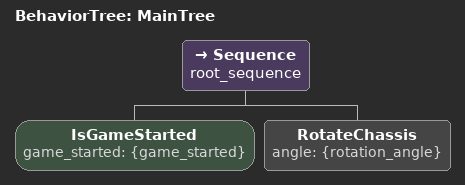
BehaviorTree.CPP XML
<root main_tree_to_execute="MainTree">
    <BehaviorTree ID="MainTree">
        <Sequence name="root_sequence">
            <IsGameStarted game_started="{game_started}" />
            <RotateChassis angle="{rotation_angle}" />
        </Sequence>
    </BehaviorTree>
</root>
